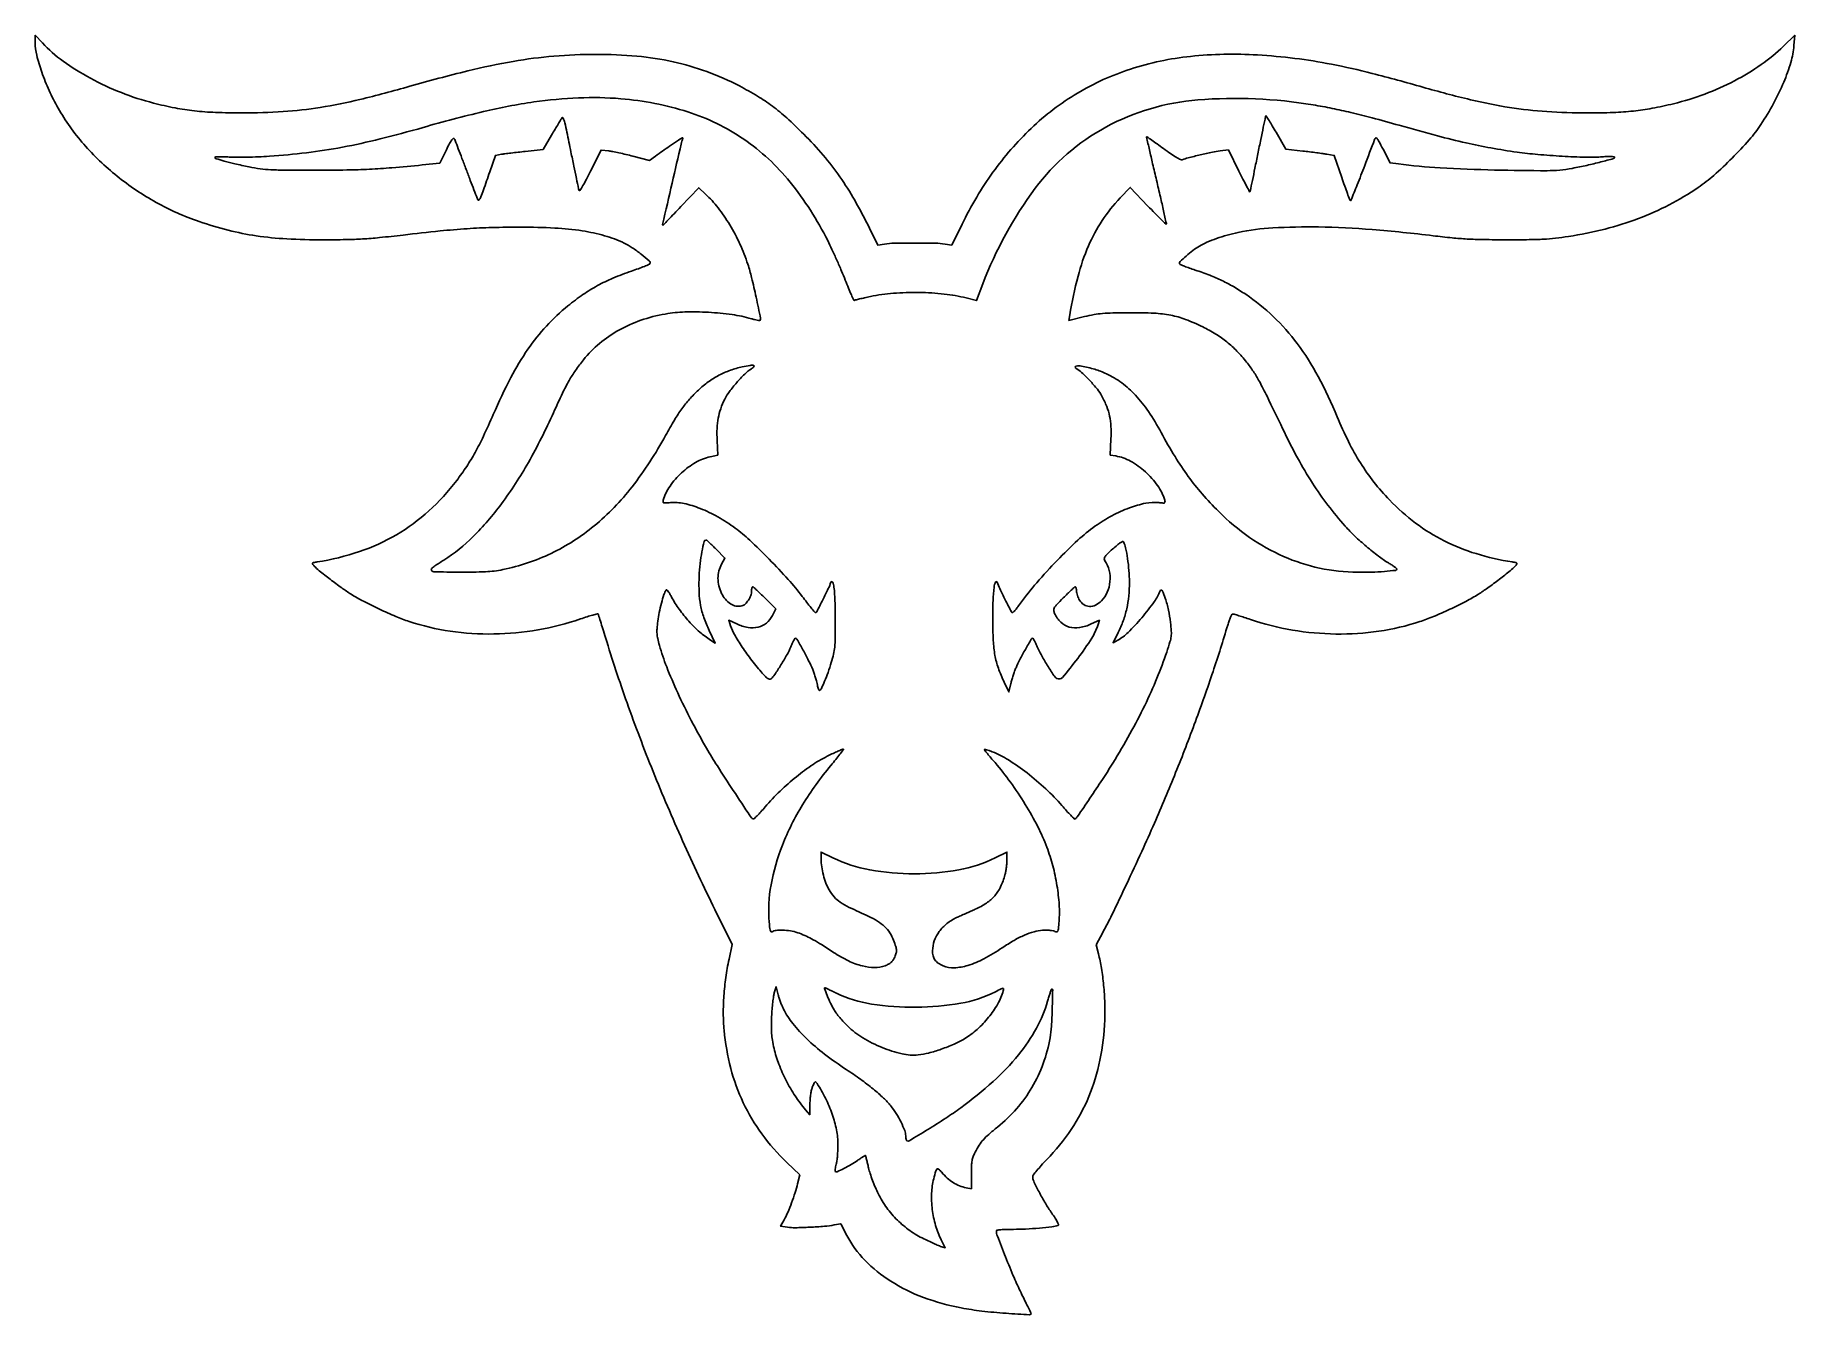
# Model space of a CAD drawing. Extents: x 18 to 1182, y 23 to 870.
import ezdxf

# ---------------------------------------------------------------- set-up
doc = ezdxf.new("R2010")
doc.units = 0

msp = doc.modelspace()

# ---------------------------------------------------------------- linework, layer by layer
for points in [[(18, 865.069026, 0.060721), (19.017886, 856.718219, 0.023563), (22.350625, 845.537871, 0.022466), (27.231217, 833.380092, 0.022707), (33.167445, 821.753698, 0.050132), (50.099314, 797.919103, 0.04397), (72.138939, 776.757938, 0.04304), (98.054691, 759.362453, 0.043377), (126.5, 746.713082, 0.020982), (145.783197, 740.963501, 0.025308), (164.316549, 737.260388, 0.023204), (184.399747, 735.241156, 0.013698), (208.5, 734.604459, 0.004135), (223.686608, 734.744956, 0.010589), (234.672844, 735.170312, 0.010324), (245.789399, 736.067371, 0.003759), (261.5, 737.781629, -0.003572), (285.873886, 740.450383, -0.008726), (303.864985, 741.973558, -0.010095), (320.270758, 742.742213, -0.006612), (339.198784, 742.995933, -0.013051), (361.872028, 742.408068, -0.025185), (379.928688, 740.552912, -0.031003), (394.800724, 737.309501, -0.042486), (407.60731, 732.465175, -0.034263), (413.085013, 729.364718, -0.021632), (419.036674, 725.054262, -0.01307), (424.299057, 720.655819, -0.301192), (424.784767, 718.854301, -0.215648), (424.357013, 718.391942, -0.003597), (421.052403, 717.024779, -0.008553), (417.113103, 715.506044, -0.005492), (412.494416, 713.872845, 0.017232), (400.308366, 709.239178, 0.025579), (390.022043, 704.283415, 0.02615), (380.464086, 698.391726, 0.019205), (370.5, 690.924929, 0.035904), (356.243015, 677.555529, 0.035896), (344.044158, 662.283102, 0.030859), (332.733953, 643.437025, 0.016794), (321.104142, 619.065738, -0.007291), (314.549721, 604.630929, -0.016234), (309.049713, 593.890823, -0.019269), (303.511795, 584.741167, -0.015957), (296.942425, 575.435706, -0.047015), (278.456083, 555.213859, -0.051854), (257.075804, 539.538953, -0.050802), (232.533506, 528.357628, -0.042152), (204.652563, 521.483726, 0.007093), (202.113656, 521.04358, 0.187818), (201.539241, 520.685728, 0.335631), (201.542071, 520.151372, 0.019398), (202.652563, 518.810578, 0.040933), (205.957097, 515.679432, 0.006127), (213.16539, 510.034185, 0.007433), (220.861976, 504.336357, 0.015554), (227.047486, 500.183191, 0.020164), (235.165837, 495.536355, 0.010038), (245.789002, 490.280109, 0.010041), (256.642507, 485.442131, 0.019653), (265.5, 482.108808, 0.044335), (292.607556, 475.703909, 0.039614), (321.473982, 473.847449, 0.039068), (350.682893, 476.573461, 0.04026), (378.810198, 483.804392, -0.005346), (383.154777, 485.250953, -0.008732), (386.871651, 486.373308, -0.003096), (390.045982, 487.250462, -0.333449), (390.436014, 487.094542, -0.059949), (390.657435, 486.607937, -0.000419), (392.030484, 482.268397, -0.001617), (393.582615, 477.29248, -0.001034), (395.355809, 471.5, 0.011957), (409.637255, 428.246022, 0.009958), (426.817917, 382.97751, 0.009671), (446.375497, 336.975142, 0.009515), (467.799732, 291.509968), (479.172674, 268.519936), (477.074901, 258.668203, 0.017473), (474.947898, 246.628277, 0.017744), (473.67995, 234.530879, 0.018298), (473.299374, 222.772035, 0.022163), (473.834981, 211.75, 0.040098), (478.248125, 186.499607, 0.047446), (486.509292, 163.726846, 0.04794), (498.827842, 143.112346, 0.042404), (515.313654, 124.2852), (523.839048, 116.0704), (522.464059, 110.176347, -0.019447), (520.842109, 104.271605, -0.012602), (518.532074, 97.574836, -0.012671), (515.963331, 91.193826, -0.025407), (513.557467, 86.3239), (511.193101, 82.093589), (515.754897, 81.409505, 0.041854), (520.914292, 81.072679, 0.007596), (530.510843, 81.395807, 0.008477), (540.249128, 82.037549, 0.026334), (546.767563, 82.925672), (551.035125, 83.737875), (555.074202, 75.974259, 0.073905), (566.994377, 59.531105, 0.057877), (584.145419, 45.651351, 0.052609), (605.719863, 34.972551, 0.041991), (630.744598, 28.03153, 0.017697), (644.364452, 25.955797, 0.011186), (660.368067, 24.455432, 0.004116), (675.954269, 23.474168, 0.566784), (676.816222, 24.75, 0.004656), (676.545682, 25.315211, 0.000057), (674.76281, 28.951563, 0.000169), (672.699506, 33.155077, 0.000111), (670.317996, 38, -0.013523), (665.690182, 48.089633, -0.005889), (660.067781, 61.7203, -0.002545), (654.625263, 75.57315, -0.092579), (654, 78.921112, -0.368824), (654.421438, 79.414721, -0.015644), (656.877936, 79.726217, -0.017363), (660.379074, 79.936974, -0.006351), (665.340996, 80, 0.012794), (673.366623, 80.20539, 0.008776), (682.454555, 80.830936, 0.007239), (690.773487, 81.671946, 0.049766), (694.785067, 82.546638, 0.417404), (695.079437, 83.132189, 0.036501), (694.366237, 84.828597, 0.026236), (692.932317, 87.313294, 0.008835), (690.591639, 90.78254, -0.019108), (686.390338, 97.294111, -0.013796), (682.192488, 104.848518, -0.009814), (678.677178, 111.944137, -0.112293), (678.010622, 114.971788, -0.167277), (678.344783, 115.921173, -0.006436), (680.73219, 118.856671, -0.010891), (683.719605, 122.280423, -0.007399), (687.260622, 126.050922, 0.044081), (703.467579, 146.063331, 0.049715), (715.178212, 167.847053, 0.048828), (722.509355, 191.857959, 0.040064), (725.685949, 218.5, 0.017859), (725.718262, 229.746101, 0.015582), (724.965458, 241.492138, 0.016013), (723.529908, 252.718172, 0.024143), (721.498817, 262.366305), (719.964829, 268.23261), (724.38947, 276.366305, 0.011563), (730.408297, 288.067279, 0.002613), (740.067013, 308.229975, 0.002859), (750.18807, 329.965217, 0.004575), (758.553369, 348.651056, 0.007167), (772.617214, 382.154167, 0.007188), (785.700841, 416.014446, 0.007431), (797.340494, 448.97263, 0.009433), (807.055779, 479.75, -0.014335), (807.96285, 482.528378, -0.022018), (808.920761, 484.870312, -0.017949), (809.826084, 486.660598, -0.273186), (810.400918, 487, -0.07112), (811.234452, 486.880835, -0.002573), (814.321391, 485.962511, -0.004676), (817.963516, 484.821295, -0.003257), (822.053516, 483.468121, 0.039474), (849.896925, 476.443841, 0.038897), (878.636538, 473.83695, 0.039339), (907.110686, 475.717096, 0.042604), (934.164361, 482.04378, 0.020138), (943.11698, 485.364141, 0.010503), (954.003052, 490.179043, 0.010503), (964.674574, 495.44555, 0.020188), (972.952514, 500.183191, 0.015554), (979.138024, 504.336357, 0.007433), (986.83461, 510.034185, 0.006127), (994.042903, 515.679432, 0.040933), (997.347437, 518.810578, 0.019398), (998.457929, 520.151372, 0.335631), (998.460759, 520.685728, 0.187818), (997.886344, 521.04358, 0.007093), (995.347437, 521.483726, -0.034168), (971.347422, 526.996415, -0.043501), (950.268697, 535.44086, -0.044686), (931.420344, 547.186945, -0.039407), (914.086841, 562.555427, -0.025196), (903.821569, 574.348183, -0.02616), (894.931393, 586.971813, -0.024677), (886.983063, 601.117707, -0.018126), (879.542488, 617.5, 0.025612), (866.977073, 644.101275, 0.037408), (853.058737, 665.94601, 0.04118), (837.22845, 683.836371, 0.043415), (818.940366, 698.544496, 0.015103), (810.857645, 703.615829, 0.020697), (803.276545, 707.64735, 0.019987), (795.184106, 711.139541, 0.01275), (785.526237, 714.576851, -0.006953), (781.681553, 715.895189, -0.010651), (778.391936, 717.154262, -0.005428), (775.675636, 718.295328, -0.213271), (775.244966, 718.765103, -0.286472), (775.584615, 720.175935, -0.011886), (779.541021, 723.882288, -0.020247), (784.052986, 727.594955, -0.029494), (788.334864, 730.456092, -0.030675), (793.34689, 732.994221, -0.017024), (799.730094, 735.494924, -0.016203), (806.786952, 737.731615, -0.016801), (813.889568, 739.47677, -0.038183), (836.952766, 742.515583, -0.017869), (867.083753, 743.086444, -0.015605), (902.718539, 741.374733, -0.010715), (942.982457, 737.309078, 0.005624), (955.524271, 735.913552, 0.01118), (965.49149, 735.142491, 0.009938), (976.205044, 734.767679, 0.003551), (991.5, 734.645422, 0.002898), (1006.565015, 734.719309, 0.010512), (1016.139526, 735.023145, 0.014617), (1023.949654, 735.664841, 0.010968), (1032.5, 736.810041, 0.023097), (1056.741665, 741.75598, 0.028449), (1078.755856, 748.670407, 0.029559), (1099.120102, 757.772256, 0.028957), (1118.414975, 769.267904, 0.032585), (1128.658861, 777.224173, 0.015544), (1140.793604, 788.679252, 0.015528), (1152.154478, 800.823965, 0.033784), (1159.910059, 810.952802, 0.022433), (1168.228602, 824.796675, 0.025031), (1174.947305, 838.842974, 0.027132), (1179.629895, 852.002706, 0.051035), (1181.709831, 863.078862), (1182.287382, 869.967886), (1174.815026, 862.710578, -0.040272), (1160.055127, 850.521264, -0.032045), (1142.389718, 839.793983, -0.030843), (1122.729918, 831.014526, -0.030191), (1102, 824.648167, -0.012827), (1087.860727, 821.605641, -0.019822), (1075.499208, 819.779585, -0.018014), (1062.209927, 818.834469, -0.008484), (1045, 818.524498, -0.017023), (1018.100523, 819.412534, -0.022136), (993.602916, 822.150658, -0.020124), (967.69378, 827.289957, -0.01089), (936.259804, 835.579406, 0.007286), (902.606831, 844.713954, 0.01451), (875.674288, 850.777826, 0.017043), (851.524004, 854.634502, 0.016114), (826.711597, 856.924979, 0.040862), (782.473429, 855.958137, 0.052633), (742.720193, 847.539089, 0.055959), (707.574849, 831.604565, 0.056712), (677.010935, 808.332457, 0.022398), (663.639684, 794.318442, 0.023062), (651.712654, 779.295602, 0.022568), (640.994343, 762.928241, 0.019596), (631.243236, 744.885104), (624.5, 731.146546), (620, 731.823273, 0.032948), (613.515483, 732.365297, 0.004522), (599.944031, 732.48037, 0.004473), (586.367888, 732.351263, 0.033776), (579.98031, 731.800698), (575.46062, 731.101396), (569.991412, 742.300698, 0.015959), (560.233258, 760.763927, 0.023027), (550.358889, 776.369119, 0.024004), (539.429643, 790.5036, 0.019801), (526.5, 804.5, 0.011923), (515.271579, 815.205326, 0.023684), (505.794843, 823.032389, 0.025235), (496.025629, 829.609274, 0.015685), (483.968524, 836.364634, 0.03164), (462.332197, 845.925149, 0.034039), (440.178806, 852.409896, 0.032027), (416.187628, 856.101614, 0.022782), (389, 857.273913, 0.020074), (361.194356, 856.088507, 0.021766), (334.320983, 852.676987, 0.018289), (304.185596, 846.368093, 0.008717), (265.910482, 836.17051, -0.009875), (232.889482, 827.454567, -0.020146), (206.605985, 822.180505, -0.022721), (182.12361, 819.419288, -0.017023), (155, 818.52845, -0.009073), (137.265551, 818.87175, -0.018412), (123.354718, 819.907524, -0.020416), (110.517548, 821.873521, -0.01439), (96.272324, 825.082554, -0.03119), (75.011006, 831.956705, -0.030158), (54.52125, 841.48713, -0.031657), (36.507829, 852.754428, -0.049202), (22.75, 864.834915), (18, 869.914318)], [(405.507102, 827.960809, -0.056643), (449.780407, 819.253685, -0.073615), (486.878809, 801.13513, -0.072768), (517.448034, 772.852677, -0.053817), (542.396046, 734.052169, -0.007447), (545.187739, 728.258172, -0.004222), (548.403514, 721.165353, -0.004214), (551.524306, 713.961249, -0.006926), (554.028327, 707.808608, 0.005323), (556.132619, 702.590264, 0.008999), (558.020331, 698.270043, 0.003279), (559.69338, 694.683779, 0.446965), (560.10211, 694.563108, -0.078561), (560.666133, 694.799431, -0.001797), (563.501621, 695.482457, -0.003975), (566.839539, 696.245853, -0.002677), (570.661789, 697.066663, -0.031856), (585.817925, 699.240968, -0.023401), (602.789017, 699.784309, -0.023568), (619.539454, 698.745855, -0.034927), (634.008737, 696.129776), (640.845398, 694.393586), (645.033138, 705.446793, -0.06963), (679.682113, 768.691489, -0.10887), (726.415078, 809.159771, -0.104818), (787.19879, 827.160905, -0.061035), (863.5, 823.887952, -0.008308), (876.186821, 821.560946, -0.008739), (888.576455, 818.848919, -0.007332), (902.59188, 815.305454, -0.003516), (920.47944, 810.367781, 0.003832), (945.903886, 803.366904, 0.009324), (964.781562, 798.699373, 0.011533), (981.206668, 795.358257, 0.010118), (998.5, 792.614008, 0.012482), (1012.173304, 791.073712, 0.007541), (1028.433692, 789.898777, 0.007207), (1043.797054, 789.243345, 0.024925), (1053.75, 789.458548, -0.007767), (1057.645118, 789.67661, -0.018502), (1060.543691, 789.686443, -0.016093), (1062.636492, 789.548557, -0.3858), (1063, 789.147568, -0.338672), (1062.370324, 788.32457, -0.002734), (1053.938397, 786.089285, -0.008998), (1044.673129, 783.86436, -0.00809), (1035, 781.888436, -0.046265), (1018.355551, 780.338504, -0.006422), (983.64185, 780.770931, -0.007947), (947.531506, 782.25931, -0.017443), (920, 784.798549), (914.5, 785.5), (909.826093, 794.5, 0.003336), (906.900286, 800.043159, 0.054906), (905.71614, 801.766499, 0.372638), (904.932445, 801.881471, 0.162918), (904.219533, 801, -0.001614), (897.700752, 783.696986, -0.003889), (892.736278, 770.946763, -0.000837), (888.619203, 760.661561, -0.537816), (888.109263, 760.557403, -0.107742), (887.777882, 761.073561, -0.001038), (886.225627, 765.273625, -0.003391), (884.477292, 770.136243, -0.002182), (882.513194, 775.796316), (877.498437, 790.453917), (872.628662, 791.270343, 0.007501), (870.035585, 791.66518, 0.002047), (865.930446, 792.210275, 0.002069), (861.269273, 792.790197, 0.002153), (856.664633, 793.323642), (845.57038, 794.560515), (839.079483, 805.741217, 0.002984), (836.568749, 810.007175, 0.005038), (834.406864, 813.549165, 0.001055), (832.494793, 816.597695, 0.481175), (832.287573, 816.620907, 0.145348), (832.130949, 816.331961, 0.000148), (830.610181, 809.117473, 0.001424), (828.933514, 801.037607, 0.000872), (827, 791.5, -0.000879), (825.066314, 781.962229, -0.001436), (823.389112, 773.881821, -0.00015), (821.86788, 766.667883, -0.145328), (821.710021, 766.376688, -0.503788), (821.510022, 766.406495, -0.000721), (819.455506, 770.276387, -0.00412), (817.146385, 774.729429, -0.002438), (814.461151, 780.078336), (807.515699, 794.083403), (802.00785, 793.419908, 0.021956), (796.99571, 792.591546, 0.005421), (788.855879, 790.783819, 0.004707), (780.794282, 788.821319, 0.033755), (776.987158, 787.577859, -0.219108), (775.881955, 787.631198, -0.014063), (772.987835, 789.241496, -0.01644), (769.257966, 791.625636, -0.007546), (764.54993, 794.963456, 0.002151), (760.345804, 798.01272, 0.003572), (756.772105, 800.542826, 0.000517), (753.600149, 802.749785, 0.373581), (753.412851, 802.729439, 0.247648), (753.354615, 802.512285, 0.000092), (755.246706, 794.195523, 0.001374), (757.379949, 784.944216, 0.000831), (759.954438, 774, -0.001402), (762.51874, 763.04298, -0.0023), (764.621143, 753.750066, -0.000265), (766.450854, 745.465291, -0.234454), (766.356358, 745.085333, -0.434621), (766.064764, 745.071773, -0.001012), (762.667112, 748.403077, -0.005005), (758.808408, 752.278605, -0.002987), (754.292023, 756.962082), (742.580049, 769.253498), (735.934267, 762.284286, 0.043591), (723.938223, 747.282462, 0.045105), (714.880149, 730.592636, 0.038887), (708.002425, 710.471154, 0.021187), (702.576276, 684.920216), (701.973239, 681.340431), (712.23662, 683.805073, -0.014731), (718.603874, 685.137048, -0.022934), (724.161683, 685.868742, -0.016048), (731.017473, 686.23207, -0.003774), (742.5, 686.384857, -0.01309), (758.345315, 686.06123, -0.036448), (769.387923, 684.735724, -0.042422), (779.14613, 681.96009, -0.023594), (790.5, 677.037557, -0.024161), (799.124795, 672.274325, -0.031009), (806.527453, 667.046333, -0.031213), (813.188719, 660.972555, -0.025011), (819.583658, 653.667739, -0.021111), (824.092888, 647.442147, -0.0221), (827.988028, 640.950635, -0.010841), (833.053948, 631.089595, -0.001398), (843.379442, 609.719335, 0.012556), (853.310012, 590.285781, 0.018296), (863.102315, 573.729376, 0.019858), (873.388679, 559.024656, 0.019945), (884.794932, 545.204666, 0.020264), (891.14405, 538.662346, 0.013711), (898.8719, 531.71251, 0.01383), (906.732106, 525.390482, 0.026358), (913.437298, 520.832682, -0.008112), (915.549438, 519.506948, -0.012366), (917.334226, 518.282044, -0.006972), (918.77396, 517.209768, -0.222156), (918.971638, 516.829594, -0.39528), (918.205057, 515.938778, -0.005942), (910.770567, 515.226832, -0.01326), (902.209129, 514.737703, -0.01071), (893, 514.653606, -0.04958), (867.85785, 517.465256, -0.050683), (843.955541, 525.167321, -0.049417), (821.571427, 537.739776, -0.042997), (800.934171, 554.997501, -0.018098), (790.15713, 566.514665, -0.021718), (780.911291, 578.123049, -0.020229), (772.205031, 591.162489, -0.012649), (763.034758, 607.069316, 0.023486), (754.552031, 621.073278, 0.03957), (746.019542, 631.827917, 0.045755), (736.921421, 639.962813, 0.05015), (726.758337, 646.025905, 0.036291), (719.063366, 648.967516, 0.027701), (710.296761, 651.086824, 0.106797), (706.66943, 650.974417, 0.681461), (706.50833, 649.748652, -0.061773), (710.404735, 646.916588, -0.017152), (715.752127, 641.560585, -0.017753), (720.792778, 635.752665, -0.047917), (723.798959, 631.199363, -0.027102), (727.008262, 624.267126, -0.042579), (728.910938, 617.989207, -0.040583), (729.776675, 611.265045, -0.022029), (729.800631, 602.925917), (729.358635, 592.198268), (732.929317, 591.613654, -0.08724), (742.732914, 588.186244, -0.055695), (752.573384, 581.136661, -0.055288), (760.70242, 572.005752, -0.081177), (765.416279, 562.369517, -0.05913), (765.629421, 561.162861, -0.3183), (765.295054, 560.629071, -0.119504), (764.337734, 560.477538, -0.007837), (761.529284, 560.749589, 0.078616), (752.784264, 560.35871, 0.038246), (742.005876, 557.282309, 0.034894), (730.446502, 552.061257, 0.031041), (719.243508, 545.098795, 0.031739), (707.950785, 535.937168, 0.014028), (694.193403, 522.514219, 0.014006), (680.689726, 507.773771, 0.02185), (670, 494.279148, -0.00751), (668.218769, 491.893058, -0.011373), (666.591794, 489.87711, -0.006245), (665.178407, 488.24684, -0.204493), (664.716745, 488.029148, -0.290962), (663.892076, 488.511329, -0.001833), (659.83005, 496.473429, -0.006754), (656.214102, 503.872361, -0.034891), (654.5619, 508.115548, 0.675931), (653.456911, 508.204642, 0.085936), (652.464686, 504.89199, 0.022078), (651.799879, 496.094181, 0.007881), (651.604506, 483.5, 0.011811), (651.939533, 469.46753, 0.033071), (653.05404, 459.699732, 0.040284), (655.290365, 451.301648, 0.026026), (659.144502, 442), (662.243223, 435.5), (663.545572, 441, -0.012951), (664.198063, 443.468582, -0.007868), (665.090497, 446.353125, -0.007882), (666.066555, 449.188434, -0.013775), (666.976061, 451.5, -0.019285), (669.535877, 456.923765, -0.009355), (673.200511, 463.65996, -0.002827), (677.115377, 470.456292, -0.266701), (678.062196, 471, -0.266832), (678.427853, 470.789903, -0.009877), (679.231838, 469.345851, -0.015614), (680.126249, 467.527075, -0.010065), (681.053228, 465.368854, 0.030915), (683.543752, 460.178231, 0.011497), (687.65285, 453.199912, 0.00748), (691.972049, 446.463225, 0.108456), (693.994849, 444.503183, 0.372136), (697.746756, 445.104587, 0.012665), (707.800752, 457.690885, 0.021027), (717.044867, 471.012427, 0.069162), (721.461459, 480.732668), (722.123773, 482.965335), (716.811887, 480.492437, -0.067548), (709.020919, 478.075484, -0.112132), (702.184837, 478.468388, -0.123119), (696.622846, 481.69556, -0.092075), (692.510365, 487.5, -0.07329), (691.920404, 489.502836, -0.164808), (692.210507, 491.039959, -0.062287), (693.623386, 492.947017, -0.004325), (698.28717, 497.75, -0.005053), (701.088444, 500.528649, -0.007774), (703.573544, 502.870313, -0.003315), (705.72597, 504.810212, -0.183747), (706.224972, 505, -0.279346), (706.524255, 504.818641, -0.051351), (706.773434, 504.192187, -0.042031), (706.946095, 503.303747, -0.026651), (707.003738, 502.25, 0.053772), (707.143933, 500.966541, 0.02555), (707.583668, 499.361008, 0.024977), (708.219995, 497.71242, 0.032319), (708.972719, 496.276837, 0.109324), (711.87261, 493.258109, 0.138375), (715.538781, 492.072858, 0.124962), (719.571744, 492.93646, 0.080442), (723.483379, 495.729743, 0.095879), (727.373344, 501.42839, 0.080857), (729.157614, 508.521878, 0.080068), (728.60669, 515.879927, 0.090996), (725.752388, 522.340413, -0.157181), (725.387139, 523.583859, -0.142649), (725.795894, 524.862141, -0.053132), (727.280009, 526.627567, -0.006521), (730.966414, 530.079394, -0.009706), (733.900829, 532.653568, -0.03053), (736.001876, 534.216721, -0.048199), (737.447847, 534.9737, -0.382884), (738.100211, 534.738981, -0.071784), (739.522738, 530.851224, -0.01537), (740.789212, 523.758913, -0.016473), (741.697859, 515.753998, -0.020024), (742, 508.212557, -0.024161), (741.553694, 498.981928, -0.030361), (740.21234, 490.526631, -0.031479), (737.911498, 482.554338, -0.029711), (734.591398, 474.773495), (731.221356, 468.017686), (734.348725, 469.758843, 0.06947), (741.109195, 474.863346, 0.019282), (750.15638, 484.637469, 0.019195), (758.415187, 495.06514, 0.071239), (762.345722, 502.447879, -0.656282), (763.673443, 502.530636, -0.038739), (765.779412, 497.465725, -0.026597), (767.880263, 489.676045, -0.024581), (769.208904, 481.5, -0.01101), (769.731323, 475.706127, -0.048839), (769.629876, 472.290942, -0.041728), (768.866889, 468.723568, -0.006616), (766.699814, 461.896005, -0.018156), (760.265287, 444.638205, -0.01462), (752.147263, 426.577545, -0.013704), (742.402417, 407.81691, -0.011468), (731.071585, 388.45224, -0.006513), (724.121748, 377.498321, -0.004395), (715.921459, 365.176162, -0.001337), (707.683579, 353.099965, -0.104351), (706.015159, 351.509369, -0.346228), (705.564016, 351.560587, -0.003694), (703.205392, 353.927036, -0.009599), (700.481494, 356.809304, -0.00586), (697.372445, 360.309832, 0.026536), (686.640937, 371.430798, 0.023187), (674.315128, 381.892845, 0.024081), (661.96157, 390.513634, 0.047042), (651.25, 395.915828, 0.007828), (649.236346, 396.667886, 0.013662), (647.542187, 397.21891, 0.007886), (646.173118, 397.59982, 0.491217), (646, 397.466126, 0.171377), (646.122144, 397.120232, 0.001228), (648.091339, 394.691915, 0.004489), (650.390386, 391.922184, 0.002837), (653.119453, 388.730718, -0.02241), (663.316653, 375.815032, -0.018294), (673.069708, 361.151193, -0.018678), (681.43505, 346.300298, -0.028943), (687.403414, 332.854874, -0.026132), (691.311127, 320.556063, -0.023192), (694.097755, 307.418589, -0.023996), (695.560659, 294.715553, -0.038057), (695.457726, 283.769591, -0.004304), (694.996289, 278.87984, -0.070833), (694.600623, 277.291432, -0.30731), (693.915371, 276.833669, -0.121603), (692.761875, 277.127441, 0.082448), (691.591608, 277.524201, 0.019296), (689.529712, 277.780694, 0.019377), (687.104123, 277.893382, 0.017952), (684.614222, 277.823087, 0.052079), (678.927691, 276.857559, 0.034056), (672.652409, 274.635376, 0.028726), (665.67833, 271.129021, 0.017513), (657.856681, 266.243533, -0.026212), (645.744635, 258.967916, -0.048484), (635.14502, 254.590751, -0.062421), (626.100077, 253.037634, -0.111905), (618.717881, 254.361984, -0.051111), (615.488202, 256.136964, -0.08902), (613.326382, 258.285124, -0.094051), (612.119788, 260.962215, -0.062835), (611.748427, 264.312647, -0.08114), (612.923211, 270.87878, -0.072552), (616.146387, 277.012629, -0.068619), (621.184361, 282.25318, -0.060497), (627.662439, 286.200315, -0.000519), (630.368275, 287.426076, -0.000279), (633.708505, 288.932806, -0.000277), (637.116175, 290.465397, -0.000435), (640.047367, 291.778672, 0.042191), (647.477044, 295.882786, 0.067647), (652.894109, 300.673358, 0.068453), (656.7939, 306.69224, 0.044328), (659.640646, 314.5, 0.019926), (660.153577, 316.781107, 0.012041), (660.587411, 319.517125, 0.012054), (660.887724, 322.259664, 0.020656), (660.988131, 324.558299), (661, 329.616598), (653.25, 325.791485, -0.069929), (629.14827, 317.835051, -0.044779), (599.741066, 315.189323, -0.044697), (570.246047, 317.82445, -0.068367), (545.868415, 325.766827), (538, 329.582095), (538.015621, 325.041048, 0.036097), (538.403567, 319.919398, 0.026923), (539.538349, 314.366887, 0.027218), (541.236075, 309.064203, 0.041478), (543.325266, 304.707949, 0.045138), (546.741403, 299.925915, 0.06682), (550.586735, 296.5065, 0.036752), (556.676459, 293.020366, 0.00547), (569.5, 287.053455, -0.034047), (575.430445, 283.870102, -0.050753), (580.070253, 280.253314, -0.05605), (583.548804, 276.083581, -0.056376), (586.006434, 271.253257, -0.013787), (587.453587, 267.034517, -0.067304), (587.875915, 264.551519, -0.087304), (587.566823, 262.359667, -0.032212), (586.408773, 259.448997, -0.048734), (585.415773, 257.794136, -0.058807), (584.173929, 256.475261, -0.052971), (582.551101, 255.383627, -0.030384), (580.400435, 254.408826, -0.093854), (573.436395, 253.158486, -0.060861), (565.300812, 254.231068, -0.050337), (556.187444, 257.59124, -0.03149), (546.292739, 263.21447, 0.004284), (538.326708, 268.333723, 0.013299), (532.836085, 271.59531, 0.018571), (528.307543, 273.90868, 0.019283), (523.675516, 275.848447, 0.039473), (518.941563, 277.205193, 0.033143), (513.766647, 277.902552, 0.033778), (509.081561, 277.9033, 0.106406), (506.077489, 277.041471, -0.164358), (505.106803, 276.879246, -0.267083), (504.475903, 277.391721, -0.065209), (504.086727, 279.007283, -0.005472), (503.677595, 283.291471, -0.066711), (504.878796, 307.805918, -0.048294), (512.410682, 334.127837, -0.04407), (525.797102, 360.924429, -0.036364), (544.466893, 386.852046, 0.003857), (547.759946, 390.849707, 0.006391), (550.468811, 394.279043, 0.001642), (552.756978, 397.273451, 0.374865), (552.734808, 397.598526, 0.302647), (552.389936, 397.667584, 0.002728), (549.835934, 396.601016, 0.008059), (546.868382, 395.285864, 0.004977), (543.420187, 393.648863, 0.032394), (532.675942, 387.526259, 0.024024), (521.636335, 379.464295, 0.023007), (510.883244, 369.941352, 0.022655), (500.992486, 359.423595, -0.007537), (498.171239, 356.235688, -0.012279), (495.671756, 353.627336, -0.005959), (493.52677, 351.546432, -0.340262), (493.01066, 351.493412, -0.108298), (491.126231, 353.318233, -0.000916), (479.869252, 370.355439, -0.003639), (469.386482, 386.539549, -0.009792), (462.244576, 398.24316, -0.011988), (452.144649, 416.541297, -0.012686), (443.13152, 434.963924, -0.013536), (435.837694, 452.092967, -0.025487), (431.046018, 466.336002, -0.013441), (429.913242, 470.834473, -0.038294), (429.452426, 474.029235, -0.036391), (429.472485, 477.345484, -0.011208), (429.978044, 482.323309, -0.019582), (430.922539, 488.073867, -0.014811), (432.391012, 494.301449, -0.013922), (434.047013, 499.870446, -0.059244), (435.508604, 503.013922, -0.486694), (435.91873, 503.059771, -0.031703), (436.821233, 502.0158, -0.027103), (437.928835, 500.380274, -0.014352), (439.129829, 498.245104, 0.034939), (444.118729, 490.171993, 0.028053), (450.537276, 482.22606, 0.028379), (457.69588, 475.165578, 0.039349), (464.90548, 469.762909), (468.002983, 467.801709), (463.998425, 476.150854, -0.027197), (460.42913, 484.764385, -0.03857), (458.286747, 492.773926, -0.036081), (457.314036, 501.412519, -0.020146), (457.317093, 512, -0.017333), (457.948085, 520.370806, -0.019906), (459.143577, 528.296608, -0.012615), (460.597178, 534.961318, -0.345552), (461.92065, 536, -0.183482), (462.33396, 535.843046, -0.003335), (464.111667, 534.244042, -0.007794), (466.164405, 532.313302, -0.005068), (468.477961, 530.022271), (474.393316, 524.044542), (472.196658, 520.136116, 0.131251), (469.789934, 510.750698, 0.110043), (472.131463, 500.713727, 0.130344), (478.072797, 493.768063, 0.215719), (485.531019, 492.418429, 0.127778), (487.754488, 493.633355, 0.058776), (489.893865, 496.177869, 0.057125), (491.465751, 499.291024, 0.08825), (491.996262, 502.25, -0.026651), (492.053905, 503.303747, -0.042031), (492.226566, 504.192187, -0.051351), (492.475745, 504.818641, -0.279346), (492.775028, 505, -0.183183), (493.274719, 504.810574, -0.003278), (495.442098, 502.866051, -0.007718), (497.944395, 500.519705, -0.005016), (500.766079, 497.735492), (507.982104, 490.470984), (505.831172, 486.123565, -0.104319), (501.88189, 481.111296, -0.115956), (496.383144, 478.35471, -0.101974), (489.653221, 478.148906, -0.065852), (482.188113, 480.492437), (476.876227, 482.965335), (477.538541, 480.732668, 0.053941), (480.105057, 474.596618, 0.018552), (485.068616, 466.335487, 0.017818), (491.385873, 457.368912, 0.017313), (498.383792, 448.785931, 0.008515), (501.130277, 445.751731, 0.052818), (502.717588, 444.380308, 0.13236), (503.858343, 443.971854, 0.194163), (504.863301, 444.285931, 0.07287), (507.289444, 446.94915, 0.00949), (511.473204, 453.413787, 0.011794), (515.485997, 460.234019, 0.030679), (517.946772, 465.368854, -0.010065), (518.873751, 467.527075, -0.015614), (519.768162, 469.345851, -0.009877), (520.572147, 470.789903, -0.266832), (520.937804, 471, -0.268437), (522.01402, 470.37734, -0.003452), (526.016387, 463.303225, -0.0104), (529.784268, 456.190803, -0.020128), (532.444364, 450.330719, -0.011936), (533.45155, 447.671041, -0.009739), (534.405186, 444.780293, -0.009868), (535.178827, 442.084175, -0.02529), (535.600177, 440.098896, 0.021139), (535.909852, 438.57774, 0.039235), (536.307672, 437.383428, 0.054855), (536.726305, 436.63425, 0.39513), (537.096429, 436.559597, 0.146817), (538.278684, 437.892236, 0.009915), (540.346369, 442.59426, 0.013567), (542.581446, 448.402727, 0.00975), (544.772845, 455, 0.018248), (546.272689, 460.532998, 0.033604), (547.020232, 465.134853, 0.020404), (547.337143, 471.102836, 0.003125), (547.408518, 483, 0.007622), (547.208791, 495.889925, 0.02175), (546.543645, 504.834094, 0.084865), (545.549512, 508.201749, 0.678155), (544.4381, 508.115548, -0.034905), (542.775195, 503.845237, -0.006895), (539.163304, 496.460972, -0.001861), (535.104461, 488.518431, -0.301499), (534.283255, 488.06018, -0.20188), (533.796609, 488.310502, -0.002239), (531.380081, 491.221624, -0.006515), (528.623032, 494.663837, -0.004145), (525.5, 498.738036, 0.022041), (516.32419, 509.860523, 0.010585), (503.644252, 523.334938, 0.01034), (490.749683, 535.936745, 0.030235), (481.185886, 543.874964, 0.028819), (469.641997, 551.351202, 0.035464), (458.068241, 556.887714, 0.039639), (447.312445, 560.168476, 0.07503), (438.290811, 560.77421, -0.006516), (434.978304, 560.54293, -0.098658), (433.842474, 560.702999, -0.312424), (433.441047, 561.255328, -0.079034), (433.598639, 562.416522, -0.078341), (438.051264, 571.657906, -0.054714), (445.646301, 580.411102, -0.054618), (454.978183, 587.325462, -0.077124), (464.591878, 591.105297), (469.683756, 592.247487), (469.220005, 601.878198, -0.021863), (469.184673, 609.913598, -0.035796), (469.937663, 616.676605, -0.038622), (471.58723, 622.886259, -0.031548), (474.264346, 629.219476, -0.044912), (477.309954, 634.156246, -0.019665), (482.160462, 640.131693, -0.019652), (487.458602, 645.700668, -0.045548), (491.939668, 649.324211, 0.065878), (493.591079, 650.774118, 0.575697), (493.342207, 651.510292, 0.092343), (491.143222, 651.545296, 0.008931), (485.876873, 650.553711, 0.035993), (478.014308, 648.327451, 0.034663), (470.448747, 644.974453, 0.034243), (463.332064, 640.562689, 0.033227), (456.807876, 635.179949, 0.021835), (450.932369, 629.131286, 0.025395), (445.913332, 622.879231, 0.021491), (440.940406, 615.33311, 0.010057), (435.129636, 605.174699, -0.039628), (412.953594, 571.229887, -0.05593), (387.833827, 545.306127, -0.060899), (359.428821, 527.189197, -0.060925), (327.5, 516.451856, -0.039507), (316.028267, 515.025091, -0.013182), (299.102262, 514.713586, -0.005149), (281.672876, 515.031845, -0.427295), (280.049033, 516.829594, -0.220593), (280.269669, 517.226605, -0.003173), (282.523588, 518.845847, -0.008057), (285.216907, 520.690488, -0.005142), (288.404193, 522.752011, 0.055752), (307.738011, 538.234379, 0.036121), (326.476813, 559.948743, 0.031651), (344.313891, 587.383833, 0.022363), (360.916795, 620.191826, -0.005376), (366.93892, 633.167645, -0.017602), (371.309782, 641.553586, -0.023439), (375.531195, 648.24895, -0.017261), (380.795677, 655.261974, -0.049457), (391.408573, 666.048508, -0.046142), (404.170714, 674.825721, -0.044514), (418.780724, 681.372452, -0.039753), (434.88099, 685.532226, -0.035901), (447.872767, 686.856786, -0.021045), (463.511353, 686.665169, -0.021045), (479.080209, 685.159349, -0.035865), (491.857485, 682.433252, 0.006831), (493.934739, 681.862283, 0.010693), (495.737809, 681.434024, 0.005068), (497.258354, 681.123141, 0.249209), (497.54382, 681.210487, 0.252924), (497.979095, 682.669432, 0.001552), (495.023407, 696.631106, 0.006602), (492.045529, 709.64638, 0.01961), (489.539497, 718.4493, 0.028556), (484.307004, 731.79491, 0.027957), (477.555386, 744.555571, 0.029196), (469.806371, 755.859747, 0.041719), (461.586151, 764.813824), (457.032093, 769.011608), (445.276559, 756.578625, -0.001999), (440.750331, 751.829729, -0.003336), (436.89838, 747.873664, -0.000448), (433.468786, 744.404297, -0.41564), (433.262871, 744.403796, -0.25866), (433.139436, 744.834394, -0.000035), (439.453736, 772.155867, -0.00029), (445.429763, 797.937074, -0.024859), (446.530296, 801.792375, 0.694818), (446.149504, 802.102891, 0.011909), (442.940734, 800.116956, 0.008956), (437.703384, 796.565055, 0.001792), (428.5, 790.030329), (424.5, 787.168575), (413.5, 789.955328, 0.00483), (408.919955, 791.068672, 0.004631), (404.254811, 792.109625, 0.00459), (400.122967, 792.951899, 0.016625), (397.473826, 793.375792), (392.447652, 794.009502), (385.507628, 780.015382, -0.006546), (382.766833, 774.66586, -0.012377), (380.395707, 770.439947, -0.007777), (378.4253, 767.237824, -0.578974), (377.929994, 767.260631, -0.065744), (377.575874, 768.249576, -0.000719), (376.072546, 775.264319, -0.002241), (374.38419, 783.376517, -0.001455), (372.502135, 792.766838, 0.001996), (369.873537, 805.808785, 0.014246), (368.39727, 812.075148, 0.033178), (367.345762, 815.183615, 0.597949), (366.520092, 815.266838, 0.012449), (365.786521, 814.118663, 0.001124), (364.030347, 811.198127, 0.00146), (361.953583, 807.703686, 0.00114), (359.717949, 803.897), (354.107602, 794.293999), (342.303801, 793.071396, 0.00202), (337.491387, 792.553277, 0.002164), (332.792366, 792.007549, 0.00205), (328.758593, 791.504593, 0.010193), (326.5, 791.166637), (322.5, 790.484481), (318.751479, 779.492241, -0.001496), (314.662701, 767.618627, -0.016635), (312.860399, 762.942769, -0.063158), (311.762065, 761.056621, -0.539236), (310.956214, 761.11454, -0.034291), (310.458556, 762.167773, -0.000709), (308.345979, 767.591317, -0.001656), (305.905782, 773.944622, -0.001113), (303.158473, 781.217605, 0.001236), (300.40511, 788.50121, 0.001816), (297.945974, 794.888324, 0.000844), (295.822146, 800.318193, 0.033931), (295.275649, 801.471926, 0.431927), (294.607038, 801.639197, 0.096077), (293.650691, 800.726829, 0.033739), (292.244535, 798.432865, 0.006679), (290.064494, 794.131579), (285.71333, 785.254515), (274.106665, 784.114007, -0.003584), (254.018344, 782.285343, -0.008681), (239.15169, 781.298956, -0.008558), (224.136372, 780.821693, -0.003393), (203.5, 780.659253, -0.001654), (183.68727, 780.703308, -0.011223), (173.896294, 780.977301, -0.020868), (166.9013, 781.623738, -0.017108), (159.5, 782.879714, -0.005201), (150.028056, 784.925434, -0.012036), (142.973853, 786.705514, -0.007131), (137.638374, 788.271669, -0.328899), (137, 789.137159, -0.398938), (137.289388, 789.442133, -0.007315), (139.717187, 789.533954, -0.013676), (142.70314, 789.52148, -0.008174), (146.25, 789.351544, 0.015884), (150.980617, 789.197948, 0.005266), (157.923438, 789.266271, 0.005237), (165.62167, 789.503821, 0.005931), (173, 789.896607, 0.014391), (197.535757, 792.205513, 0.015625), (221.22952, 795.879947, 0.014456), (246.187421, 801.304274, 0.009477), (274.612826, 808.923115, -0.012193), (314.664614, 819.425349, -0.02191), (348.034136, 825.782229, -0.025872), (377.503518, 828.521808, -0.030507)], [(513.121037, 225.750674, 0.051569), (519.356292, 216.100331, 0.03198), (528.467612, 206.134327, 0.02778), (540.270893, 195.975013, 0.018995), (554.700052, 185.735813, -0.011722), (564.093335, 179.273474, -0.014852), (572.442894, 172.849954, -0.016423), (579.313361, 166.844735, -0.035725), (584.075716, 161.714582, -0.029947), (587.642319, 156.686248, -0.023653), (590.897846, 150.862965, -0.022759), (593.32868, 145.37489, -0.093056), (593.999211, 141.809017, 0.027652), (594.058559, 140.742395, 0.03411), (594.235917, 139.762563, 0.036402), (594.49316, 138.986393, 0.157385), (594.803909, 138.621191, 0.280865), (596.393254, 138.61173, 0.001916), (608.576852, 146.006356, 0.007746), (620.52878, 153.580186, 0.012377), (630.470088, 160.455628, 0.026248), (651.81575, 177.798597, 0.038069), (668.535477, 195.393288, 0.043491), (680.596042, 213.140868, 0.059976), (687.917792, 230.945901, -0.004467), (688.735095, 233.79604, -0.006578), (689.508108, 236.283031, -0.003355), (690.202576, 238.370113, -0.114868), (690.47576, 238.809093, -0.674825), (691.251471, 238.479425, -0.002939), (690.95373, 226.179278, -0.007983), (690.407985, 214.335418, -0.027666), (689.51021, 206.718892, -0.04415), (684.964574, 189.692552, -0.045743), (677.538384, 173.941139, -0.045835), (667.387893, 159.830245, -0.044684), (654.756748, 147.672682, 0.009583), (648.923204, 142.797392, 0.031993), (645.37525, 139.292562, 0.03911), (642.687762, 135.752703, 0.020373), (639.882212, 130.969319, 0.033476), (638.625164, 128.175342, 0.047686), (637.924525, 125.547452, 0.03307), (637.590965, 122.193946, 0.008256), (637.5, 116.685484), (637.5, 106.870968), (634.046513, 107.518972, -0.048038), (629.575047, 108.811939, -0.04624), (625.371382, 110.946714, -0.043947), (621.446567, 113.931297, -0.035854), (617.805222, 117.753798, 0.029454), (615.801449, 119.911853, 0.379412), (614.787995, 119.950684, 0.152256), (613.966474, 118.701237, 0.00616), (612.521025, 113.419412, 0.054941), (611.134725, 103.928022, 0.039455), (611.602278, 93.213377, 0.038873), (613.775715, 82.501725, 0.047819), (617.495332, 73.009212), (620.121534, 67.826651), (617.810767, 68.501524, -0.029636), (616.41939, 68.999048, -0.003508), (613.407987, 70.306751, -0.004184), (609.848436, 71.918022, -0.00342), (606.067488, 73.699282, -0.041769), (596.783269, 79.146592, -0.041394), (588.503385, 86.075967, -0.041214), (581.445998, 94.306041, -0.040629), (575.796246, 103.620123, -0.015539), (573.916487, 107.687069, -0.010876), (572.042994, 112.375923, -0.010986), (570.443003, 116.951251, -0.02238), (569.428859, 120.620123, 0.002043), (568.718609, 123.667, 0.003155), (568.077403, 126.293876, 0.001016), (567.503808, 128.561487, 0.093742), (567.359954, 128.869669, 0.389351), (567.119035, 128.919648, 0.005271), (565.718705, 128.063841, 0.011571), (564.062472, 126.973377, 0.006957), (562.146197, 125.607318, -0.02485), (557.957353, 122.841694, -0.018985), (553.126203, 120.228198, -0.010516), (548.55035, 118.091367, -0.309679), (547.351166, 118.315501, -0.221108), (547.212033, 118.69644, -0.013797), (547.350297, 119.91893, -0.018302), (547.617501, 121.414374, -0.012406), (548.025922, 123.096267, 0.033658), (548.469607, 125.333919, 0.010797), (548.831095, 128.703887, 0.010717), (549.072644, 132.482829, 0.011788), (549.14169, 136.150335, 0.047635), (548.179677, 145.743228, 0.033654), (545.368199, 156.209336, 0.032298), (540.99747, 166.713973, 0.033499), (535.356017, 176.434999, 0.044149), (534.541609, 177.439947, 0.363275), (533.998215, 177.496996, 0.137633), (533.455326, 176.85889, 0.007577), (532.383775, 174.434999, 0.0416), (531.693426, 172.337362, 0.020172), (531.147435, 169.565023, 0.018712), (530.778384, 166.41693, 0.016913), (530.629416, 163.141923), (530.543823, 155.783846), (527.686119, 159.141923, -0.030695), (520.839513, 168.266945, -0.027124), (514.848397, 178.53695, -0.027473), (510.084195, 189.23614, -0.034239), (506.915469, 199.643829, -0.01266), (505.796221, 205.115344, -0.024962), (505.236371, 209.515884, -0.022588), (505.088194, 214.224395, -0.008559), (505.291006, 220.801404, -0.007731), (505.593995, 225.573525, -0.008213), (506.039894, 230.238537, -0.007892), (506.552612, 234.237903, -0.037052), (507.05219, 236.5), (508.252065, 240.5), (509.605365, 235.250674, 0.015473), (510.280489, 232.931293, 0.010062), (511.19633, 230.294702, 0.01012), (512.194965, 227.75532, 0.01892)], [(548.092268, 236.259314, 0.07243), (571.388161, 229.067283, 0.040852), (600.943186, 226.900676, 0.040891), (630.381582, 229.56379, 0.074016), (653.300441, 237.151662, -0.002832), (657.267006, 239.125864, -0.082939), (658.345645, 239.448508, -0.466519), (658.727117, 239.094653, -0.056866), (658.514555, 237.807649, -0.05946), (654.878044, 229.111401, -0.040988), (648.871471, 220.270674, -0.040125), (641.312463, 212.300327, -0.048639), (633.019397, 206.196738, -0.029737), (625.964416, 202.543405, -0.020178), (617.553426, 199.203345, -0.020378), (609.186011, 196.643311, -0.039953), (602.332456, 195.422385, -0.08095), (591.563835, 196.124577, -0.039781), (578.433168, 200.275495, -0.039096), (565.598115, 206.696365, -0.057358), (555.610731, 214.393336, -0.014521), (553.002841, 217.079756, -0.011789), (550.36222, 220.10298, -0.011963), (548.059719, 223.006582, -0.030084), (546.565995, 225.255105, -0.021248), (544.267513, 229.63013, -0.014696), (542.028829, 234.754922, -0.009615), (540.266073, 239.392589, -0.678234), (540.718411, 239.791614, 0.005358), (541.265344, 239.521753, 0.000228), (543.206887, 238.590605, 0.000392), (545.509944, 237.489588, 0.000279)]]:
    msp.add_lwpolyline(points, format="xyb", close=True)

doc.saveas('drawing.dxf')
